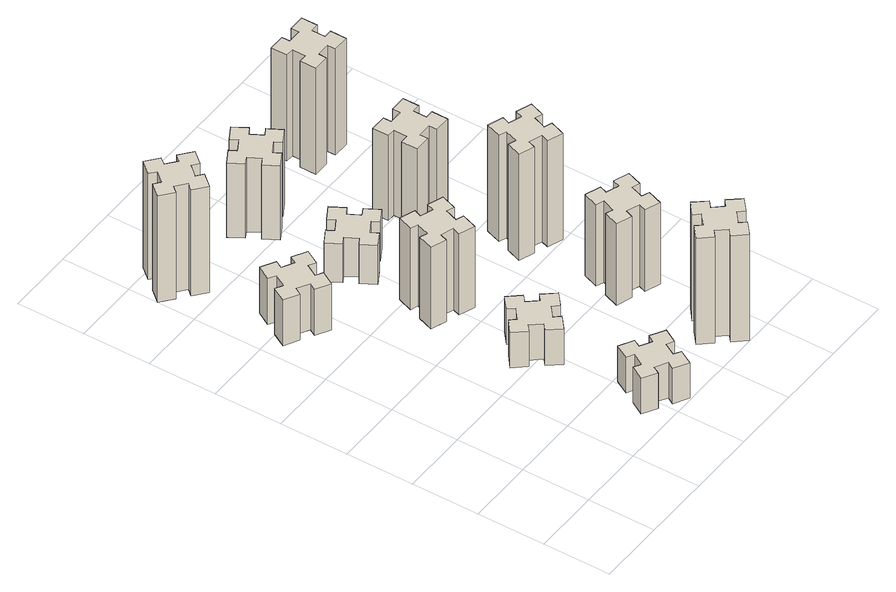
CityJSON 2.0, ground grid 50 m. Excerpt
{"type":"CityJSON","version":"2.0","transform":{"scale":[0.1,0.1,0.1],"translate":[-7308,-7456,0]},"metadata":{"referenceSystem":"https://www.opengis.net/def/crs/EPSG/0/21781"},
"CityObjects":{
"building1":{"type":"Building","attributes":{"class":"1000","function":"1000","usage":"1000","yearOfConstruction":2016,"roofType":"1000","measuredHeight":39,"storeysAboveGround":30,"storeysBelowGround":0},"geometry":[{"type":"Solid","lod":"1","boundaries":[[[[0,1,2,3,4,5,6,7,8,9,10,11,12,13,14,15,16,17,18,19]],[[17,16,20,21]],[[16,15,22,20]],[[15,14,23,22]],[[14,13,24,23]],[[13,12,25,24]],[[12,11,26,25]],[[11,10,27,26]],[[10,9,28,27]],[[9,8,29,28]],[[8,7,30,29]],[[7,6,31,30]],[[6,5,32,31]],[[5,4,33,32]],[[4,3,34,33]],[[3,2,35,34]],[[2,1,36,35]],[[1,0,37,36]],[[0,19,38,37]],[[19,18,39,38]],[[18,17,21,39]],[[24,25,26,27,28,29,30,31,32,33,34,35,36,37,38,39,21,20,22,23]]]]}]},
"building2":{"type":"Building","attributes":{"class":"1000","function":"1000","usage":"1000","yearOfConstruction":2016,"roofType":"1000","measuredHeight":30,"storeysAboveGround":30,"storeysBelowGround":0},"geometry":[{"type":"Solid","lod":"1","boundaries":[[[[40,41,42,43,44,45,46,47,48,49,50,51,52,53,54,55,56,57,58,59]],[[57,56,60,61]],[[56,55,62,60]],[[55,54,63,62]],[[54,53,64,63]],[[53,52,65,64]],[[52,51,66,65]],[[51,50,67,66]],[[50,49,68,67]],[[49,48,69,68]],[[48,47,70,69]],[[47,46,71,70]],[[46,45,72,71]],[[45,44,73,72]],[[44,43,74,73]],[[43,42,75,74]],[[42,41,76,75]],[[41,40,77,76]],[[40,59,78,77]],[[59,58,79,78]],[[58,57,61,79]],[[64,65,66,67,68,69,70,71,72,73,74,75,76,77,78,79,61,60,62,63]]]]}]},
"building3":{"type":"Building","attributes":{"class":"1000","function":"1000","usage":"1000","yearOfConstruction":2016,"roofType":"1000","measuredHeight":90,"storeysAboveGround":30,"storeysBelowGround":0},"geometry":[{"type":"Solid","lod":"1","boundaries":[[[[80,81,82,83,84,85,86,87,88,89,90,91,92,93,94,95,96,97,98,99]],[[97,96,100,101]],[[96,95,102,100]],[[95,94,103,102]],[[94,93,104,103]],[[93,92,105,104]],[[92,91,106,105]],[[91,90,107,106]],[[90,89,108,107]],[[89,88,109,108]],[[88,87,110,109]],[[87,86,111,110]],[[86,85,112,111]],[[85,84,113,112]],[[84,83,114,113]],[[83,82,115,114]],[[82,81,116,115]],[[81,80,117,116]],[[80,99,118,117]],[[99,98,119,118]],[[98,97,101,119]],[[104,105,106,107,108,109,110,111,112,113,114,115,116,117,118,119,101,100,102,103]]]]}]},
"building4":{"type":"Building","attributes":{"class":"1000","function":"1000","usage":"1000","yearOfConstruction":2016,"roofType":"1000","measuredHeight":30,"storeysAboveGround":30,"storeysBelowGround":0},"geometry":[{"type":"Solid","lod":"1","boundaries":[[[[120,121,122,123,124,125,126,127,128,129,130,131,132,133,134,135,136,137,138,139]],[[137,136,140,141]],[[136,135,142,140]],[[135,134,143,142]],[[134,133,144,143]],[[133,132,145,144]],[[132,131,146,145]],[[131,130,147,146]],[[130,129,148,147]],[[129,128,149,148]],[[128,127,150,149]],[[127,126,151,150]],[[126,125,152,151]],[[125,124,153,152]],[[124,123,154,153]],[[123,122,155,154]],[[122,121,156,155]],[[121,120,157,156]],[[120,139,158,157]],[[139,138,159,158]],[[138,137,141,159]],[[144,145,146,147,148,149,150,151,152,153,154,155,156,157,158,159,141,140,142,143]]]]}]},
"building5":{"type":"Building","attributes":{"class":"1000","function":"1000","usage":"1000","yearOfConstruction":2016,"roofType":"1000","measuredHeight":69,"storeysAboveGround":30,"storeysBelowGround":0},"geometry":[{"type":"Solid","lod":"1","boundaries":[[[[160,161,162,163,164,165,166,167,168,169,170,171,172,173,174,175,176,177,178,179]],[[177,176,180,181]],[[176,175,182,180]],[[175,174,183,182]],[[174,173,184,183]],[[173,172,185,184]],[[172,171,186,185]],[[171,170,187,186]],[[170,169,188,187]],[[169,168,189,188]],[[168,167,190,189]],[[167,166,191,190]],[[166,165,192,191]],[[165,164,193,192]],[[164,163,194,193]],[[163,162,195,194]],[[162,161,196,195]],[[161,160,197,196]],[[160,179,198,197]],[[179,178,199,198]],[[178,177,181,199]],[[184,185,186,187,188,189,190,191,192,193,194,195,196,197,198,199,181,180,182,183]]]]}]},
"building6":{"type":"Building","attributes":{"class":"1000","function":"1000","usage":"1000","yearOfConstruction":2016,"roofType":"1000","measuredHeight":33,"storeysAboveGround":30,"storeysBelowGround":0},"geometry":[{"type":"Solid","lod":"1","boundaries":[[[[200,201,202,203,204,205,206,207,208,209,210,211,212,213,214,215,216,217,218,219]],[[217,216,220,221]],[[216,215,222,220]],[[215,214,223,222]],[[214,213,224,223]],[[213,212,225,224]],[[212,211,226,225]],[[211,210,227,226]],[[210,209,228,227]],[[209,208,229,228]],[[208,207,230,229]],[[207,206,231,230]],[[206,205,232,231]],[[205,204,233,232]],[[204,203,234,233]],[[203,202,235,234]],[[202,201,236,235]],[[201,200,237,236]],[[200,219,238,237]],[[219,218,239,238]],[[218,217,221,239]],[[224,225,226,227,228,229,230,231,232,233,234,235,236,237,238,239,221,220,222,223]]]]}]},
"building7":{"type":"Building","attributes":{"class":"1000","function":"1000","usage":"1000","yearOfConstruction":2016,"roofType":"1000","measuredHeight":90,"storeysAboveGround":30,"storeysBelowGround":0},"geometry":[{"type":"Solid","lod":"1","boundaries":[[[[240,241,242,243,244,245,246,247,248,249,250,251,252,253,254,255,256,257,258,259]],[[257,256,260,261]],[[256,255,262,260]],[[255,254,263,262]],[[254,253,264,263]],[[253,252,265,264]],[[252,251,266,265]],[[251,250,267,266]],[[250,249,268,267]],[[249,248,269,268]],[[248,247,270,269]],[[247,246,271,270]],[[246,245,272,271]],[[245,244,273,272]],[[244,243,274,273]],[[243,242,275,274]],[[242,241,276,275]],[[241,240,277,276]],[[240,259,278,277]],[[259,258,279,278]],[[258,257,261,279]],[[264,265,266,267,268,269,270,271,272,273,274,275,276,277,278,279,261,260,262,263]]]]}]},
"building8":{"type":"Building","attributes":{"class":"1000","function":"1000","usage":"1000","yearOfConstruction":2016,"roofType":"1000","measuredHeight":63,"storeysAboveGround":30,"storeysBelowGround":0},"geometry":[{"type":"Solid","lod":"1","boundaries":[[[[280,281,282,283,284,285,286,287,288,289,290,291,292,293,294,295,296,297,298,299]],[[297,296,300,301]],[[296,295,302,300]],[[295,294,303,302]],[[294,293,304,303]],[[293,292,305,304]],[[292,291,306,305]],[[291,290,307,306]],[[290,289,308,307]],[[289,288,309,308]],[[288,287,310,309]],[[287,286,311,310]],[[286,285,312,311]],[[285,284,313,312]],[[284,283,314,313]],[[283,282,315,314]],[[282,281,316,315]],[[281,280,317,316]],[[280,299,318,317]],[[299,298,319,318]],[[298,297,301,319]],[[304,305,306,307,308,309,310,311,312,313,314,315,316,317,318,319,301,300,302,303]]]]}]},
"building9":{"type":"Building","attributes":{"class":"1000","function":"1000","usage":"1000","yearOfConstruction":2016,"roofType":"1000","measuredHeight":69,"storeysAboveGround":30,"storeysBelowGround":0},"geometry":[{"type":"Solid","lod":"1","boundaries":[[[[320,321,322,323,324,325,326,327,328,329,330,331,332,333,334,335,336,337,338,339]],[[337,336,340,341]],[[336,335,342,340]],[[335,334,343,342]],[[334,333,344,343]],[[333,332,345,344]],[[332,331,346,345]],[[331,330,347,346]],[[330,329,348,347]],[[329,328,349,348]],[[328,327,350,349]],[[327,326,351,350]],[[326,325,352,351]],[[325,324,353,352]],[[324,323,354,353]],[[323,322,355,354]],[[322,321,356,355]],[[321,320,357,356]],[[320,339,358,357]],[[339,338,359,358]],[[338,337,341,359]],[[344,345,346,347,348,349,350,351,352,353,354,355,356,357,358,359,341,340,342,343]]]]}]},
"building10":{"type":"Building","attributes":{"class":"1000","function":"1000","usage":"1000","yearOfConstruction":2016,"roofType":"1000","measuredHeight":90,"storeysAboveGround":30,"storeysBelowGround":0},"geometry":[{"type":"Solid","lod":"1","boundaries":[[[[360,361,362,363,364,365,366,367,368,369,370,371,372,373,374,375,376,377,378,379]],[[377,376,380,381]],[[376,375,382,380]],[[375,374,383,382]],[[374,373,384,383]],[[373,372,385,384]],[[372,371,386,385]],[[371,370,387,386]],[[370,369,388,387]],[[369,368,389,388]],[[368,367,390,389]],[[367,366,391,390]],[[366,365,392,391]],[[365,364,393,392]],[[364,363,394,393]],[[363,362,395,394]],[[362,361,396,395]],[[361,360,397,396]],[[360,379,398,397]],[[379,378,399,398]],[[378,377,381,399]],[[384,385,386,387,388,389,390,391,392,393,394,395,396,397,398,399,381,380,382,383]]]]}]},
"building11":{"type":"Building","attributes":{"class":"1000","function":"1000","usage":"1000","yearOfConstruction":2016,"roofType":"1000","measuredHeight":72,"storeysAboveGround":30,"storeysBelowGround":0},"geometry":[{"type":"Solid","lod":"1","boundaries":[[[[400,401,402,403,404,405,406,407,408,409,410,411,412,413,414,415,416,417,418,419]],[[417,416,420,421]],[[416,415,422,420]],[[415,414,423,422]],[[414,413,424,423]],[[413,412,425,424]],[[412,411,426,425]],[[411,410,427,426]],[[410,409,428,427]],[[409,408,429,428]],[[408,407,430,429]],[[407,406,431,430]],[[406,405,432,431]],[[405,404,433,432]],[[404,403,434,433]],[[403,402,435,434]],[[402,401,436,435]],[[401,400,437,436]],[[400,419,438,437]],[[419,418,439,438]],[[418,417,421,439]],[[424,425,426,427,428,429,430,431,432,433,434,435,436,437,438,439,421,420,422,423]]]]}]},
"building12":{"type":"Building","attributes":{"class":"1000","function":"1000","usage":"1000","yearOfConstruction":2016,"roofType":"1000","measuredHeight":90,"storeysAboveGround":30,"storeysBelowGround":0},"geometry":[{"type":"Solid","lod":"1","boundaries":[[[[440,441,442,443,444,445,446,447,448,449,450,451,452,453,454,455,456,457,458,459]],[[457,456,460,461]],[[456,455,462,460]],[[455,454,463,462]],[[454,453,464,463]],[[453,452,465,464]],[[452,451,466,465]],[[451,450,467,466]],[[450,449,468,467]],[[449,448,469,468]],[[448,447,470,469]],[[447,446,471,470]],[[446,445,472,471]],[[445,444,473,472]],[[444,443,474,473]],[[443,442,475,474]],[[442,441,476,475]],[[441,440,477,476]],[[440,459,478,477]],[[459,458,479,478]],[[458,457,461,479]],[[464,465,466,467,468,469,470,471,472,473,474,475,476,477,478,479,461,460,462,463]]]]}]}
},
"vertices":[
[416,2367,0],[466,2454,0],[518,2424,0],[578,2528,0],[474,2588,0],[444,2536,0],[357,2586,0],[387,2638,0],[283,2698,0],[223,2594,0],[275,2564,0],[225,2477,0],[173,2507,0],[113,2403,0],[217,2343,0],[247,2395,0],[334,2345,0],[304,2293,0],[408,2233,0],[468,2337,0],[334,2345,390],[304,2293,390],[247,2395,390],[217,2343,390],[113,2403,390],[173,2507,390],[225,2477,390],[275,2564,390],[223,2594,390],[283,2698,390],[387,2638,390],[357,2586,390],[444,2536,390],[474,2588,390],[578,2528,390],[518,2424,390],[466,2454,390],[416,2367,390],[468,2337,390],[408,2233,390],
[1156,147,0],[1206,234,0],[1258,204,0],[1318,308,0],[1214,368,0],[1184,316,0],[1097,366,0],[1127,418,0],[1023,478,0],[963,374,0],[1015,344,0],[965,257,0],[913,287,0],[853,183,0],[957,123,0],[987,175,0],[1074,125,0],[1044,73,0],[1148,13,0],[1208,117,0],[1074,125,300],[1044,73,300],[987,175,300],[957,123,300],[853,183,300],[913,287,300],[965,257,300],[1015,344,300],[963,374,300],[1023,478,300],[1127,418,300],[1097,366,300],[1184,316,300],[1214,368,300],[1318,308,300],[1258,204,300],[1206,234,300],[1156,147,300],[1208,117,300],[1148,13,300],
[136,3253,0],[213,3189,0],[174,3143,0],[266,3066,0],[343,3158,0],[297,3196,0],[362,3273,0],[408,3234,0],[485,3326,0],[393,3403,0],[354,3357,0],[278,3422,0],[316,3468,0],[224,3545,0],[147,3453,0],[193,3414,0],[129,3338,0],[83,3376,0],[6,3284,0],[98,3207,0],[129,3338,900],[83,3376,900],[193,3414,900],[147,3453,900],[224,3545,900],[316,3468,900],[278,3422,900],[354,3357,900],[393,3403,900],[485,3326,900],[408,3234,900],[362,3273,900],[297,3196,900],[343,3158,900],[266,3066,900],[174,3143,900],[213,3189,900],[136,3253,900],[98,3207,900],[6,3284,900],
[1018,969,0],[1094,1033,0],[1133,987,0],[1225,1064,0],[1148,1156,0],[1102,1118,0],[1037,1194,0],[1083,1233,0],[1006,1325,0],[914,1248,0],[953,1202,0],[876,1137,0],[838,1183,0],[746,1106,0],[823,1014,0],[869,1053,0],[933,976,0],[887,938,0],[964,846,0],[1056,923,0],[933,976,300],[887,938,300],[869,1053,300],[823,1014,300],[746,1106,300],[838,1183,300],[876,1137,300],[953,1202,300],[914,1248,300],[1006,1325,300],[1083,1233,300],[1037,1194,300],[1102,1118,300],[1148,1156,300],[1225,1064,300],[1133,987,300],[1094,1033,300],[1018,969,300],[1056,923,300],[964,846,300],
[1072,1741,0],[1106,1835,0],[1162,1814,0],[1203,1927,0],[1090,1968,0],[1070,1912,0],[976,1946,0],[997,2002,0],[884,2043,0],[843,1930,0],[899,1910,0],[865,1816,0],[809,1837,0],[767,1724,0],[880,1683,0],[901,1739,0],[995,1705,0],[974,1649,0],[1087,1607,0],[1128,1720,0],[995,1705,690],[974,1649,690],[901,1739,690],[880,1683,690],[767,1724,690],[809,1837,690],[865,1816,690],[899,1910,690],[843,1930,690],[884,2043,690],[997,2002,690],[976,1946,690],[1070,1912,690],[1090,1968,690],[1203,1927,690],[1162,1814,690],[1106,1835,690],[1072,1741,690],[1128,1720,690],[1087,1607,690],
[865,2454,0],[915,2367,0],[863,2337,0],[923,2233,0],[1027,2293,0],[997,2345,0],[1084,2395,0],[1114,2343,0],[1218,2403,0],[1158,2507,0],[1106,2477,0],[1056,2564,0],[1108,2594,0],[1048,2698,0],[944,2638,0],[974,2586,0],[887,2536,0],[857,2588,0],[753,2528,0],[813,2424,0],[887,2536,330],[857,2588,330],[974,2586,330],[944,2638,330],[1048,2698,330],[1108,2594,330],[1056,2564,330],[1106,2477,330],[1158,2507,330],[1218,2403,330],[1114,2343,330],[1084,2395,330],[997,2345,330],[1027,2293,330],[923,2233,330],[863,2337,330],[915,2367,330],[865,2454,330],[813,2424,330],[753,2528,330],
[1858,129,0],[1934,193,0],[1973,147,0],[2065,224,0],[1988,316,0],[1942,278,0],[1877,354,0],[1923,393,0],[1846,485,0],[1754,408,0],[1793,362,0],[1716,297,0],[1678,343,0],[1586,266,0],[1663,174,0],[1709,213,0],[1773,136,0],[1727,98,0],[1804,6,0],[1896,83,0],[1773,136,900],[1727,98,900],[1709,213,900],[1663,174,900],[1586,266,900],[1678,343,900],[1716,297,900],[1793,362,900],[1754,408,900],[1846,485,900],[1923,393,900],[1877,354,900],[1942,278,900],[1988,316,900],[2065,224,900],[1973,147,900],[1934,193,900],[1858,129,900],[1896,83,900],[1804,6,900],
[1106,3217,0],[1056,3304,0],[1108,3334,0],[1048,3438,0],[944,3378,0],[974,3326,0],[887,3276,0],[857,3328,0],[753,3268,0],[813,3164,0],[865,3194,0],[915,3107,0],[863,3077,0],[923,2973,0],[1027,3033,0],[997,3085,0],[1084,3135,0],[1114,3083,0],[1218,3143,0],[1158,3247,0],[1084,3135,630],[1114,3083,630],[997,3085,630],[1027,3033,630],[923,2973,630],[863,3077,630],[915,3107,630],[865,3194,630],[813,3164,630],[753,3268,630],[857,3328,630],[887,3276,630],[974,3326,630],[944,3378,630],[1048,3438,630],[1108,3334,630],[1056,3304,630],[1106,3217,630],[1158,3247,630],[1218,3143,630],
[1741,899,0],[1835,865,0],[1814,809,0],[1927,767,0],[1968,880,0],[1912,901,0],[1946,995,0],[2002,974,0],[2043,1087,0],[1930,1128,0],[1910,1072,0],[1816,1106,0],[1837,1162,0],[1724,1203,0],[1683,1090,0],[1739,1070,0],[1705,976,0],[1649,997,0],[1607,884,0],[1720,843,0],[1705,976,690],[1649,997,690],[1739,1070,690],[1683,1090,690],[1724,1203,690],[1837,1162,690],[1816,1106,690],[1910,1072,690],[1930,1128,690],[2043,1087,690],[2002,974,690],[1946,995,690],[1912,901,690],[1968,880,690],[1927,767,690],[1814,809,690],[1835,865,690],[1741,899,690],[1720,843,690],[1607,884,690],
[1910,1812,0],[1816,1846,0],[1837,1902,0],[1724,1943,0],[1683,1830,0],[1739,1810,0],[1705,1716,0],[1649,1737,0],[1607,1624,0],[1720,1583,0],[1741,1639,0],[1835,1605,0],[1814,1549,0],[1927,1507,0],[1968,1620,0],[1912,1641,0],[1946,1735,0],[2002,1714,0],[2043,1827,0],[1930,1868,0],[1946,1735,900],[2002,1714,900],[1912,1641,900],[1968,1620,900],[1927,1507,900],[1814,1549,900],[1835,1605,900],[1741,1639,900],[1720,1583,900],[1607,1624,900],[1649,1737,900],[1705,1716,900],[1739,1810,900],[1683,1830,900],[1724,1943,900],[1837,1902,900],[1816,1846,900],[1910,1812,900],[1930,1868,900],[2043,1827,900],
[1675,2575,0],[1575,2575,0],[1575,2635,0],[1455,2635,0],[1455,2515,0],[1515,2515,0],[1515,2415,0],[1455,2415,0],[1455,2295,0],[1575,2295,0],[1575,2355,0],[1675,2355,0],[1675,2295,0],[1795,2295,0],[1795,2415,0],[1735,2415,0],[1735,2515,0],[1795,2515,0],[1795,2635,0],[1675,2635,0],[1735,2515,720],[1795,2515,720],[1735,2415,720],[1795,2415,720],[1795,2295,720],[1675,2295,720],[1675,2355,720],[1575,2355,720],[1575,2295,720],[1455,2295,720],[1455,2415,720],[1515,2415,720],[1515,2515,720],[1455,2515,720],[1455,2635,720],[1575,2635,720],[1575,2575,720],[1675,2575,720],[1675,2635,720],[1795,2635,720],
[1675,3195,0],[1775,3195,0],[1775,3135,0],[1895,3135,0],[1895,3255,0],[1835,3255,0],[1835,3355,0],[1895,3355,0],[1895,3475,0],[1775,3475,0],[1775,3415,0],[1675,3415,0],[1675,3475,0],[1555,3475,0],[1555,3355,0],[1615,3355,0],[1615,3255,0],[1555,3255,0],[1555,3135,0],[1675,3135,0],[1615,3255,900],[1555,3255,900],[1615,3355,900],[1555,3355,900],[1555,3475,900],[1675,3475,900],[1675,3415,900],[1775,3415,900],[1775,3475,900],[1895,3475,900],[1895,3355,900],[1835,3355,900],[1835,3255,900],[1895,3255,900],[1895,3135,900],[1775,3135,900],[1775,3195,900],[1675,3195,900],[1675,3135,900],[1555,3135,900]
]}
